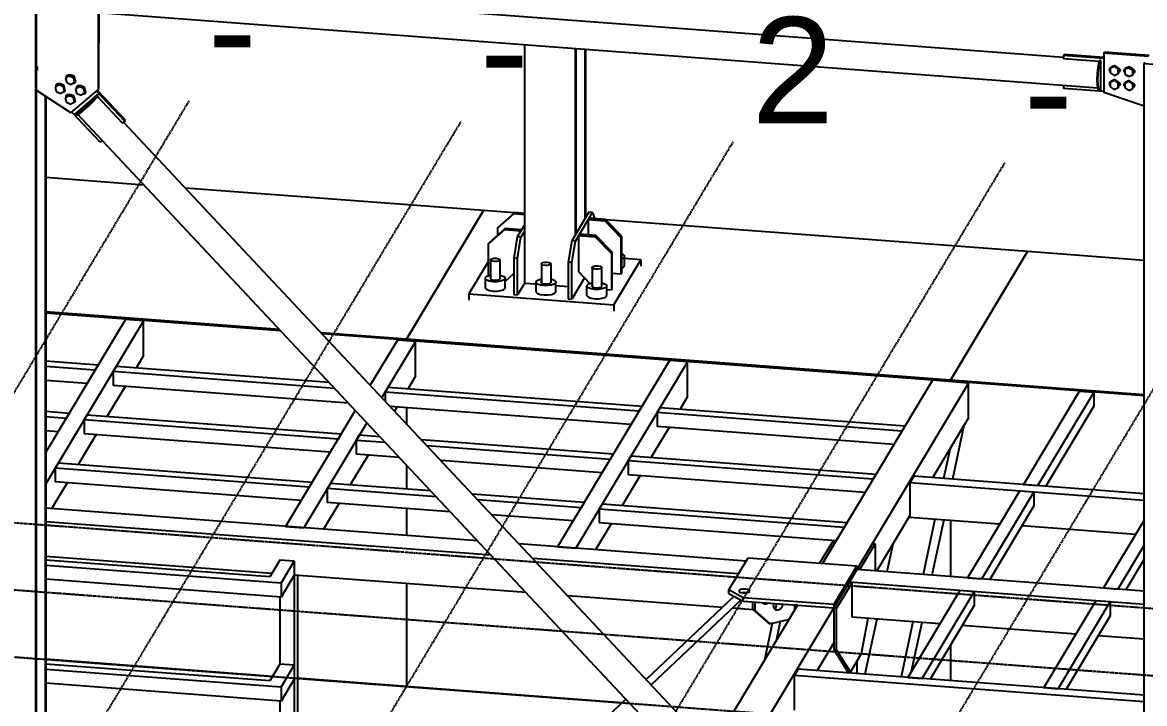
# Model space of a CAD drawing. Header units: millimetres. Extents: x -57554 to 16546, y 2142 to 98430.
# Drawn here: x -50483 to -47457, y 93711 to 95548 of the extents above; entities that cross this region are included whole.
import ezdxf

# ---------------------------------------------------------------- set-up
doc = ezdxf.new("R2010")
doc.units = ezdxf.units.MM
doc.linetypes.add('DXK_LINE_DOT3', pattern=[5.9187, 2.979, -0.9799, 0.9799, -0.9799])
doc.styles.add('Arial', font='ARIAL.TTF', dxfattribs={"height": 0.2})

msp = doc.modelspace()

# ---------------------------------------------------------------- linework, layer by layer
at = {"color": 2, "linetype": 'Continuous'}
for p, q in [((-50278.4, 95366.5), (-50277.5, 95669.1)), ((-50276.8, 95369.2), (-50275.8, 95671.9)), ((-50447.8, 95662.2), (-50447.8, 92548.2)), ((-50446.1, 95665.2), (-50446.1, 92551.2)), ((-47675.3, 95453.5), (-50163.8, 95640.9)), ((-47583.2, 95370.3), (-50265.5, 95572.3)), ((-49129.4, 95486.7), (-49129.4, 94844.1)), ((-48992.5, 95476.4), (-48992.5, 94974.1)), ((-48990.7, 95476.3), (-48990.7, 94977)), ((-48966.6, 95474.4), (-48966.6, 95017.2)), ((-48964.8, 95474.3), (-48964.8, 95020.2)), ((-47675.3, 95458.3), (-47673.6, 95461.1)), ((-47566.4, 95450.1), (-47675.3, 95458.3)), ((-47675.3, 95458.3), (-47675.3, 95449.5)), ((-47566.4, 95453), (-47673.6, 95461.1)), ((-47566.4, 95465), (-47564.7, 95467.8)), ((-47445.7, 95455.9), (-47566.4, 95465)), ((-47566.4, 95465), (-47566.4, 95358.4)), ((-47444.1, 95458.7), (-47564.7, 95467.8)), ((-50443.6, 95428.9), (-50446.1, 95429.1)), ((-50443.6, 95428.9), (-50446.1, 95424.8)), ((-50443.6, 95428.9), (-50443.6, 95421.4)), ((-47578.9, 95442.2), (-47675.3, 95449.5)), ((-47582.9, 95425.8), (-47584.9, 95409.5)), ((-47580, 95439.4), (-47582.9, 95425.8)), ((-47581.9, 95409.3), (-47580, 95425.6)), ((-47577.4, 95446), (-47580, 95439.4)), ((-47580, 95425.6), (-47577.1, 95439.2)), ((-47577.4, 95446), (-47574.5, 95445.8)), ((-47577.1, 95439.2), (-47574.5, 95445.8)), ((-47574.5, 95366.8), (-47574.5, 95445.8)), ((-47455.9, 95440), (-47457.7, 95437.1)), ((-47457.7, 95437.1), (-47320.7, 95426.7)), ((-47457.7, 92182.8), (-47457.7, 95437.1)), ((-50443.6, 95421.4), (-50446.1, 95417.3)), ((-47584.9, 95409.5), (-47585.6, 95393)), ((-47582.6, 95392.8), (-47581.9, 95409.3)), ((-50352.3, 95303.8), (-50446.1, 95364.8)), ((-50352.3, 95303.8), (-50278.4, 95366.5)), ((-50205.4, 95284.2), (-50280.7, 95364.5)), ((-50278.4, 95366.5), (-50276.8, 95369.2)), ((-47675.3, 95377.2), (-47675.3, 95369.5)), ((-47566.4, 95361.3), (-47675.3, 95369.5)), ((-47585.6, 95393), (-47584.9, 95378.7)), ((-47585.6, 95393), (-47582.6, 95392.8)), ((-47584.9, 95378.7), (-47582.9, 95368.9)), ((-47582.9, 95368.9), (-47580, 95365)), ((-47581.9, 95378.5), (-47582.6, 95392.8)), ((-47580, 95368.7), (-47581.9, 95378.5)), ((-47577.1, 95364.8), (-47580, 95368.7)), ((-47580, 95365), (-47577.1, 95364.8)), ((-47574.5, 95366.8), (-47577.1, 95364.8)), ((-50422, 95349.1), (-50422, 92591.4)), ((-50420.2, 95348), (-50420.2, 92594.3)), ((-50280.7, 95352.9), (-50340.2, 95302.5)), ((-50294.5, 95336.7), (-50306.3, 95325.1)), ((-50304.2, 95323), (-50292.5, 95334.5)), ((-50285, 95347.1), (-50294.5, 95336.7)), ((-50292.5, 95334.5), (-50283, 95344.9)), ((-50280.7, 95352.9), (-50285, 95347.1)), ((-50207, 95281.4), (-50283.1, 95362.5)), ((-50283, 95344.9), (-50278.7, 95350.7)), ((-50213.7, 95275.8), (-50281, 95347.6)), ((-50278.7, 95350.7), (-50280.7, 95352.9)), ((-47457.7, 95322.3), (-47566.4, 95358.4)), ((-50273.9, 95224.8), (-50350, 95305.9)), ((-50329.5, 95305.5), (-50337.4, 95300.4)), ((-50335.3, 95298.2), (-50327.4, 95303.3)), ((-50318.6, 95314.2), (-50329.5, 95305.5)), ((-50327.4, 95303.3), (-50316.5, 95312)), ((-50306.3, 95325.1), (-50318.6, 95314.2)), ((-50316.5, 95312), (-50318.6, 95314.2)), ((-50316.5, 95312), (-50304.2, 95323)), ((-50341, 95299.7), (-50340.2, 95302.5)), ((-50337.4, 95300.4), (-50341, 95299.7)), ((-50339, 95297.5), (-50341, 95299.7)), ((-50339, 95297.5), (-50335.3, 95298.2)), ((-47598.1, 92382.5), (-50333.8, 95299.2)), ((-50213.7, 95275.8), (-50207, 95281.4)), ((-47609.5, 92505.9), (-50210.2, 95278.8)), ((-50207, 95281.4), (-50205.4, 95284.2)), ((-50268.4, 95229.5), (-50273.9, 95224.8)), ((-50155.6, 95109.3), (-50420.2, 95129.2)), ((-49239.5, 95040.3), (-50043.4, 95100.8)), ((-49239.5, 95040.3), (-49447.4, 94693.8)), ((-49447.4, 94693.8), (-49239.5, 95040.3)), ((-49156.3, 95034), (-49239.5, 95040.3)), ((-49201.5, 94992.6), (-49157.5, 95031.3)), ((-49155.4, 95034.8), (-49199.4, 94996)), ((-49157.5, 95031.3), (-49155.4, 95034.8)), ((-49129.4, 95029.2), (-49157.5, 95031.3)), ((-49129.4, 95032.8), (-49155.4, 95034.8)), ((-48955.5, 95035.8), (-49001.8, 94958.5)), ((-48992, 94957.8), (-48945.7, 95035)), ((-48945.7, 95035), (-48955.5, 95035.8)), ((-48945.7, 95035), (-48939.9, 95018.6)), ((-49129.4, 95001.4), (-49148.5, 94969.5)), ((-48954.9, 95019.7), (-48957, 95016.2)), ((-48957, 95016.2), (-48957, 94974.8)), ((-48957, 95016.2), (-48912.9, 95012.9)), ((-48910.9, 95016.4), (-48954.9, 95019.7)), ((-48910.9, 95016.4), (-48912.9, 95012.9)), ((-48912.9, 95012.9), (-48868.9, 94967.5)), ((-48866.8, 94971), (-48910.9, 95016.4)), ((-47772.3, 94929.8), (-48910, 95015.5)), ((-49227.4, 94949.4), (-49183.4, 94988.2)), ((-49181.3, 94991.7), (-49225.3, 94952.9)), ((-49201.5, 94992.6), (-49199.4, 94996)), ((-49201.5, 94992.6), (-49201.5, 94973.9)), ((-49183.4, 94988.2), (-49181.3, 94991.7)), ((-49139.3, 94984.9), (-49183.4, 94988.2)), ((-49137.3, 94988.3), (-49181.3, 94991.7)), ((-49139.3, 94984.9), (-49137.3, 94988.3)), ((-49129.4, 94984.4), (-49138.8, 94968.8)), ((-48980.8, 94976.6), (-48982.8, 94973.1)), ((-48982.8, 94874.9), (-48982.8, 94973.1)), ((-48982.8, 94973.1), (-48938.8, 94969.8)), ((-48936.7, 94973.2), (-48980.8, 94976.6)), ((-48936.7, 94973.2), (-48938.8, 94969.8)), ((-48938.8, 94969.8), (-48894.8, 94924.4)), ((-48892.7, 94927.8), (-48936.7, 94973.2)), ((-48866.8, 94971), (-48868.9, 94967.5)), ((-48866.8, 94872.8), (-48866.8, 94971)), ((-49227.4, 94949.4), (-49225.3, 94952.9)), ((-49227.4, 94949.4), (-49227.4, 94864.1)), ((-49148.5, 94969.5), (-49157.9, 94911.9)), ((-49138.8, 94968.8), (-49148.5, 94969.5)), ((-49148.1, 94911.1), (-49138.8, 94968.8)), ((-49001.8, 94958.5), (-49011.2, 94900.8)), ((-48992, 94957.8), (-49001.8, 94958.5)), ((-49001.4, 94900.1), (-48992, 94957.8)), ((-48868.9, 94967.5), (-48868.9, 94869.3)), ((-49220.7, 94908.2), (-49217.6, 94910.4)), ((-49217.6, 94910.4), (-49212, 94911.7)), ((-49212, 94911.7), (-49205.3, 94911.8)), ((-49205.3, 94911.8), (-49199.3, 94910.7)), ((-49199.3, 94910.7), (-49195.6, 94908.7)), ((-49148.1, 94911.1), (-49157.9, 94911.9)), ((-49157.9, 94911.9), (-49157.9, 94813.7)), ((-49148.1, 94812.9), (-49148.1, 94911.1)), ((-48892.7, 94927.8), (-48894.8, 94924.4)), ((-48894.8, 94924.4), (-48894.8, 94826.2)), ((-48892.7, 94829.7), (-48892.7, 94927.8)), ((-48863.6, 94922), (-48866.8, 94923.2)), ((-48864, 94911.4), (-48866.8, 94910.4)), ((-48859.9, 94914.8), (-48864, 94911.4)), ((-48863.6, 94922), (-48859.7, 94918.5)), ((-48859.7, 94918.5), (-48859.9, 94914.8)), ((-48859.7, 94893.3), (-48859.7, 94918.5)), ((-48815.1, 94907.9), (-48859.7, 94911.3)), ((-47980.2, 94583.3), (-47772.3, 94929.8)), ((-47772.3, 94929.8), (-47980.2, 94583.3)), ((-47457.7, 94906.1), (-47772.3, 94929.8)), ((-49227.4, 94902.4), (-49279.1, 94816.1)), ((-49220.3, 94905.9), (-49220.7, 94908.2)), ((-49220.7, 94908.2), (-49220.7, 94855.9)), ((-49216.7, 94903.9), (-49220.3, 94905.9)), ((-49210.7, 94902.8), (-49216.7, 94903.9)), ((-49203.9, 94902.9), (-49210.7, 94902.8)), ((-49198.3, 94904.2), (-49203.9, 94902.9)), ((-49195.2, 94906.3), (-49198.3, 94904.2)), ((-49195.6, 94908.7), (-49195.2, 94906.3)), ((-49195.2, 94906.3), (-49195.2, 94855.9)), ((-49083.7, 94897.9), (-49080.7, 94900.1)), ((-49083.4, 94895.5), (-49083.7, 94897.9)), ((-49083.7, 94897.9), (-49083.7, 94845.6)), ((-49079.7, 94893.5), (-49083.4, 94895.5)), ((-49080.7, 94900.1), (-49075, 94901.4)), ((-49073.7, 94892.5), (-49079.7, 94893.5)), ((-49075, 94901.4), (-49068.3, 94901.5)), ((-49067, 94892.6), (-49073.7, 94892.5)), ((-49068.3, 94901.5), (-49062.3, 94900.4)), ((-49061.4, 94893.9), (-49067, 94892.6)), ((-49062.3, 94900.4), (-49058.7, 94898.4)), ((-49058.3, 94896), (-49061.4, 94893.9)), ((-49058.7, 94898.4), (-49058.3, 94896)), ((-49058.3, 94896), (-49058.3, 94845.6)), ((-49001.4, 94900.1), (-49011.2, 94900.8)), ((-49011.2, 94900.8), (-49011.2, 94802.6)), ((-49001.4, 94801.9), (-49001.4, 94900.1)), ((-48946.8, 94887.6), (-48943.7, 94889.7)), ((-48946.4, 94885.2), (-48946.8, 94887.6)), ((-48946.8, 94887.6), (-48946.8, 94835.3)), ((-48942.8, 94883.2), (-48946.4, 94885.2)), ((-48943.7, 94889.7), (-48938.1, 94891)), ((-48936.8, 94882.2), (-48942.8, 94883.2)), ((-48938.1, 94891), (-48931.4, 94891.2)), ((-48930.1, 94882.3), (-48936.8, 94882.2)), ((-48931.4, 94891.2), (-48925.4, 94890.1)), ((-48924.4, 94883.6), (-48930.1, 94882.3)), ((-48925.4, 94890.1), (-48921.7, 94888.1)), ((-48921.4, 94885.7), (-48924.4, 94883.6)), ((-48921.7, 94888.1), (-48921.4, 94885.7)), ((-48921.4, 94885.7), (-48921.4, 94835.3)), ((-48887.9, 94786.6), (-48815.1, 94907.9)), ((-48864, 94886.1), (-48866.8, 94885.2)), ((-48864, 94886.1), (-48859.9, 94889.6)), ((-48859.9, 94889.6), (-48859.7, 94893.3)), ((-48815.1, 94907.9), (-48815.1, 94890.6)), ((-49234.5, 94856), (-49234.4, 94859.7)), ((-49230.6, 94852.5), (-49234.5, 94856)), ((-49234.5, 94830.7), (-49234.5, 94856)), ((-49234.4, 94859.7), (-49230.2, 94863.1)), ((-49223.3, 94849.8), (-49230.6, 94852.5)), ((-49230.2, 94863.1), (-49222.7, 94865.7)), ((-49213.6, 94848.4), (-49223.3, 94849.8)), ((-49220.7, 94866), (-49222.7, 94865.7)), ((-49220.7, 94859.6), (-49221.7, 94858.8)), ((-49221.7, 94858.8), (-49221.7, 94856.8)), ((-49221.7, 94856.8), (-49219.7, 94855)), ((-49219.7, 94855), (-49215.9, 94853.6)), ((-49215.9, 94853.6), (-49210.9, 94852.9)), ((-49210.9, 94852.9), (-49205.4, 94852.8)), ((-49205.4, 94852.8), (-49200.3, 94853.6)), ((-49193.3, 94849.7), (-49203, 94848.3)), ((-49200.3, 94853.6), (-49196.4, 94854.9)), ((-49196.4, 94854.9), (-49194.3, 94856.7)), ((-49192.7, 94865.6), (-49195.2, 94866)), ((-49194.2, 94858.6), (-49195.2, 94859.6)), ((-49194.3, 94856.7), (-49194.2, 94858.6)), ((-49185.7, 94852.3), (-49193.3, 94849.7)), ((-49192.7, 94865.6), (-49185.3, 94862.9)), ((-49181.6, 94855.7), (-49185.7, 94852.3)), ((-49185.3, 94862.9), (-49181.4, 94859.5)), ((-49181.4, 94859.5), (-49181.6, 94855.7)), ((-49157.9, 94870.3), (-49181.4, 94849.6)), ((-49181.4, 94834.2), (-49181.4, 94859.5)), ((-49097.6, 94845.7), (-49097.4, 94849.4)), ((-49097.4, 94849.4), (-49093.3, 94852.8)), ((-49093.3, 94852.8), (-49085.7, 94855.4)), ((-49083.7, 94855.7), (-49085.7, 94855.4)), ((-49083.7, 94849.2), (-49084.7, 94848.4)), ((-49055.7, 94855.3), (-49058.3, 94855.7)), ((-49057.3, 94848.3), (-49058.3, 94849.2)), ((-49055.7, 94855.3), (-49048.4, 94852.6)), ((-49048.4, 94852.6), (-49044.5, 94849.2)), ((-49044.5, 94849.2), (-49044.6, 94845.4)), ((-49044.5, 94823.9), (-49044.5, 94849.2)), ((-48967.2, 94858.8), (-49001.4, 94801.9)), ((-48952.7, 94843.8), (-48982.8, 94874.9)), ((-48868.9, 94869.3), (-48892.7, 94871.1)), ((-48868.9, 94869.3), (-48866.8, 94872.8)), ((-49234.5, 94830.7), (-49230.6, 94827.3)), ((-49230.6, 94827.3), (-49223.3, 94824.6)), ((-49223.3, 94824.6), (-49213.6, 94823.1)), ((-49203, 94848.3), (-49213.6, 94848.4)), ((-49213.6, 94823.1), (-49203, 94823.1)), ((-49203, 94823.1), (-49193.3, 94824.5)), ((-49193.3, 94824.5), (-49185.7, 94827.1)), ((-49185.7, 94827.1), (-49181.6, 94830.5)), ((-49181.6, 94830.5), (-49181.4, 94834.2)), ((-49129.4, 94844.1), (-49148.1, 94812.9)), ((-49097.6, 94841.7), (-49129.4, 94844.1)), ((-49093.7, 94842.2), (-49097.6, 94845.7)), ((-49097.6, 94820.4), (-49097.6, 94845.7)), ((-49097.6, 94820.4), (-49093.7, 94817)), ((-49086.3, 94839.5), (-49093.7, 94842.2)), ((-49076.6, 94838.1), (-49086.3, 94839.5)), ((-49084.7, 94848.4), (-49084.8, 94846.5)), ((-49084.8, 94846.5), (-49082.8, 94844.7)), ((-49082.8, 94844.7), (-49079, 94843.3)), ((-49079, 94843.3), (-49073.9, 94842.6)), ((-49066.1, 94838), (-49076.6, 94838.1)), ((-49073.9, 94842.6), (-49068.5, 94842.5)), ((-49068.5, 94842.5), (-49063.4, 94843.2)), ((-49056.3, 94839.4), (-49066.1, 94838)), ((-49063.4, 94843.2), (-49059.5, 94844.6)), ((-49059.5, 94844.6), (-49057.3, 94846.4)), ((-49057.3, 94846.4), (-49057.3, 94848.3)), ((-49048.8, 94842), (-49056.3, 94839.4)), ((-49044.6, 94845.4), (-49048.8, 94842)), ((-49048.8, 94816.7), (-49044.6, 94820.2)), ((-49044.6, 94820.2), (-49044.5, 94823.9)), ((-49011.2, 94835.2), (-49044.5, 94837.7)), ((-48960.6, 94835.4), (-48960.5, 94839.1)), ((-48956.7, 94831.9), (-48960.6, 94835.4)), ((-48960.6, 94810.1), (-48960.6, 94835.4)), ((-48960.5, 94839.1), (-48956.3, 94842.5)), ((-48949.4, 94829.2), (-48956.7, 94831.9)), ((-48956.3, 94842.5), (-48948.8, 94845.1)), ((-48939.7, 94827.7), (-48949.4, 94829.2)), ((-48946.8, 94845.4), (-48948.8, 94845.1)), ((-48946.8, 94838.9), (-48947.8, 94838.1)), ((-48947.8, 94838.1), (-48947.8, 94836.2)), ((-48947.8, 94836.2), (-48945.8, 94834.4)), ((-48945.8, 94834.4), (-48942, 94833)), ((-48942, 94833), (-48937, 94832.2)), ((-48929.2, 94827.7), (-48939.7, 94827.7)), ((-48937, 94832.2), (-48931.5, 94832.2)), ((-48931.5, 94832.2), (-48926.5, 94832.9)), ((-48919.4, 94829.1), (-48929.2, 94827.7)), ((-48926.5, 94832.9), (-48922.5, 94834.3)), ((-48922.5, 94834.3), (-48920.4, 94836.1)), ((-48918.8, 94845), (-48921.4, 94845.4)), ((-48920.3, 94838), (-48921.4, 94838.9)), ((-48920.4, 94836.1), (-48920.3, 94838)), ((-48911.8, 94831.7), (-48919.4, 94829.1)), ((-48918.8, 94845), (-48911.4, 94842.3)), ((-48907.7, 94835.1), (-48911.8, 94831.7)), ((-48911.4, 94842.3), (-48907.5, 94838.8)), ((-48907.5, 94838.8), (-48907.7, 94835.1)), ((-48907.5, 94813.6), (-48907.5, 94838.8)), ((-48894.8, 94826.2), (-48907.5, 94827.1)), ((-48894.8, 94826.2), (-48892.7, 94829.7)), ((-49279.1, 94816.1), (-48887.9, 94786.6)), ((-49279.1, 94816.1), (-49279.1, 94798.8)), ((-49157.9, 94813.7), (-49148.1, 94812.9)), ((-49093.7, 94817), (-49086.3, 94814.3)), ((-49086.3, 94814.3), (-49076.6, 94812.8)), ((-49076.6, 94812.8), (-49066.1, 94812.8)), ((-49066.1, 94812.8), (-49056.3, 94814.1)), ((-49056.3, 94814.1), (-49048.8, 94816.7)), ((-49011.2, 94802.6), (-49001.4, 94801.9)), ((-48960.6, 94810.1), (-48956.7, 94806.6)), ((-48956.7, 94806.6), (-48949.4, 94804)), ((-48949.4, 94804), (-48939.7, 94802.5)), ((-48939.7, 94802.5), (-48929.2, 94802.4)), ((-48929.2, 94802.4), (-48919.4, 94803.8)), ((-48919.4, 94803.8), (-48911.8, 94806.4)), ((-48911.8, 94806.4), (-48907.7, 94809.9)), ((-48907.7, 94809.9), (-48907.5, 94813.6)), ((-49790.1, 94719.6), (-50420.2, 94767)), ((-49788.7, 94718.1), (-50420.2, 94765.6)), ((-49787.2, 94716.5), (-50420.2, 94764.2)), ((-48887.9, 94786.6), (-48887.9, 94769.3)), ((-50205.5, 94746.6), (-50420.2, 94388.8)), ((-50156.6, 94743), (-50420.2, 94303.6)), ((-50156.6, 94743), (-50205.5, 94746.6)), ((-50156.6, 94649.4), (-50156.6, 94743)), ((-49447.4, 94693.8), (-49677.8, 94711.1)), ((-49447.4, 94692.4), (-49676.4, 94709.6)), ((-49447.4, 94691), (-49675, 94708.1)), ((-49471.9, 94691.4), (-49545, 94569.5)), ((-49423, 94687.7), (-49513.8, 94536.3)), ((-49423, 94687.7), (-49471.9, 94691.4)), ((-49447.4, 94691), (-49447.4, 94693.8)), ((-49447.4, 94691), (-49447.4, 94693.8)), ((-47980.2, 94583.3), (-49447.4, 94693.8)), ((-49447.4, 94692.4), (-49447.4, 94689.6)), ((-49447.4, 94692.4), (-47980.2, 94581.9)), ((-49447.4, 94692.4), (-49447.4, 94689.6)), ((-49447.4, 94691), (-47980.2, 94580.5)), ((-49423, 94594.2), (-49423, 94687.7)), ((-50156.6, 94649.4), (-50176.7, 94615.9)), ((-50279.3, 94623.6), (-50420.2, 94634.2)), ((-50287.6, 94609.8), (-50420.2, 94619.7)), ((-50279.3, 94623.6), (-50287.6, 94609.8)), ((-50238.7, 94606.1), (-50230.4, 94619.9)), ((-49656.1, 94576.7), (-50230.4, 94619.9)), ((-48738.3, 94636.1), (-49039.8, 94133.7)), ((-48689.4, 94632.5), (-48990.9, 94130)), ((-48689.4, 94632.5), (-48738.3, 94636.1)), ((-48689.4, 94538.9), (-48689.4, 94632.5)), ((-50309.1, 94574), (-50420.2, 94582.3)), ((-49641.4, 94561.1), (-50238.7, 94606.1)), ((-50238.7, 94606.1), (-50238.7, 94568.7)), ((-49423, 94594.2), (-49443.1, 94560.6)), ((-48029.1, 94582.7), (-48325.2, 94089.2)), ((-47931.3, 94575.4), (-48029.1, 94582.7)), ((-47980.2, 94580.5), (-47980.2, 94583.3)), ((-47457.7, 94543.9), (-47980.2, 94583.3)), ((-47980.2, 94580.5), (-47980.2, 94583.3)), ((-47980.2, 94581.9), (-47980.2, 94579.1)), ((-47980.2, 94581.9), (-47980.2, 94579.1)), ((-47457.7, 94542.5), (-47980.2, 94581.9)), ((-47457.7, 94541.1), (-47980.2, 94580.5)), ((-50206.5, 94566.2), (-50254.7, 94485.9)), ((-49603.7, 94520.8), (-50238.7, 94568.7)), ((-49505.1, 94550.8), (-49496.8, 94564.7)), ((-48820.4, 94499.3), (-49505.1, 94550.8)), ((-49505.1, 94550.8), (-49505.1, 94527)), ((-49496.8, 94564.7), (-48812.1, 94513.1)), ((-47931.3, 94575.4), (-48563, 93522.5)), ((-47931.3, 94481.9), (-47931.3, 94575.4)), ((-47633, 94552.9), (-47783.7, 94301.7)), ((-47744.6, 94298.7), (-47593.9, 94550)), ((-47593.9, 94550), (-47633, 94552.9)), ((-47593.9, 94550), (-47593.9, 94512.6)), ((-48689.4, 94538.9), (-48709.5, 94505.4)), ((-50357.3, 94493.7), (-50420.2, 94498.4)), ((-50357.3, 94493.7), (-50365.6, 94479.8)), ((-50316.7, 94476.1), (-50308.4, 94490)), ((-50308.4, 94490), (-49623.7, 94438.4)), ((-49585.7, 94501.7), (-49773.4, 94188.9)), ((-48841.9, 94463.5), (-49491.4, 94512.4)), ((-49472.9, 94511), (-49479.6, 94499.8)), ((-49447.4, 94509.1), (-49447.4, 94465.5)), ((-49447.4, 94509.1), (-49447.4, 94465.5)), ((-48812.1, 94513.1), (-48820.4, 94499.3)), ((-48771.5, 94495.6), (-48763.2, 94509.4)), ((-48111.3, 94445.9), (-48771.5, 94495.6)), ((-48771.5, 94495.6), (-48771.5, 94458.2)), ((-48763.2, 94509.4), (-48102.9, 94459.7)), ((-47593.9, 94512.6), (-47723.1, 94297.1)), ((-50365.6, 94479.8), (-50420.2, 94483.9)), ((-49632, 94424.5), (-50316.7, 94476.1)), ((-50316.7, 94476.1), (-50316.7, 94438.7)), ((-49554.5, 94468.4), (-49724.5, 94185.2)), ((-48739.3, 94455.7), (-48787.5, 94375.4)), ((-48132.7, 94410.1), (-48771.5, 94458.2)), ((-48102.9, 94459.7), (-48111.3, 94445.9)), ((-47931.3, 94481.9), (-48028.4, 94320.1)), ((-47943.8, 94461.1), (-47981.2, 94398.6)), ((-47943.8, 94461.1), (-47974.9, 94316.1)), ((-50387.1, 94444), (-50420.2, 94446.5)), ((-50284.5, 94436.3), (-50332.7, 94356)), ((-49653.5, 94388.8), (-50316.7, 94438.7)), ((-49623.7, 94438.4), (-49632, 94424.5)), ((-49583.1, 94420.9), (-49574.8, 94434.7)), ((-49519, 94430.5), (-49574.8, 94434.7)), ((-49520.3, 94432), (-49521.1, 94430.7)), ((-49504.4, 94414.9), (-49583.1, 94420.9)), ((-49583.1, 94420.9), (-49583.1, 94383.5)), ((-48890.1, 94383.2), (-49406.7, 94422.1)), ((-48898.4, 94369.3), (-49392.1, 94406.5)), ((-47981.2, 94398.6), (-47998.6, 94317.8)), ((-49550.9, 94381), (-49599.1, 94300.7)), ((-49466.6, 94374.7), (-49583.1, 94383.5)), ((-48919.9, 94333.5), (-49354.3, 94366.2)), ((-48890.1, 94383.2), (-48898.4, 94369.3)), ((-48849.5, 94365.6), (-48841.2, 94379.5)), ((-48189.2, 94315.9), (-48849.5, 94365.6)), ((-48849.5, 94365.6), (-48849.5, 94328.2)), ((-48841.2, 94379.5), (-48180.9, 94329.8)), ((-50394.7, 94346.2), (-50386.3, 94360)), ((-49710, 94294.6), (-50394.7, 94346.2)), ((-50394.7, 94346.2), (-50394.7, 94308.8)), ((-50386.3, 94360), (-49701.6, 94308.5)), ((-49447.4, 94354.3), (-49447.4, 94289.3)), ((-49447.4, 94354.3), (-49447.4, 94289.3)), ((-50362.5, 94306.3), (-50404.4, 94236.4)), ((-49731.4, 94258.8), (-50394.7, 94308.8)), ((-49701.6, 94308.5), (-49710, 94294.6)), ((-49661.1, 94290.9), (-49652.7, 94304.8)), ((-49381.9, 94284.4), (-49652.7, 94304.8)), ((-48817.3, 94325.8), (-48865.4, 94245.5)), ((-48210.7, 94280.1), (-48849.5, 94328.2)), ((-48180.9, 94329.8), (-48189.2, 94315.9)), ((-48079.1, 94323.9), (-48089.5, 94306.6)), ((-47457.7, 94259), (-48089.5, 94306.6)), ((-48089.5, 94306.6), (-48089.5, 94213.1)), ((-47457.7, 94277.1), (-48079.1, 94323.9)), ((-49367.3, 94268.8), (-49661.1, 94290.9)), ((-49661.1, 94290.9), (-49661.1, 94253.5)), ((-48968, 94253.2), (-49269.6, 94275.9)), ((-47794.1, 94284.3), (-47934.5, 94050.4)), ((-47895.3, 94047.5), (-47755, 94281.4)), ((-47755, 94281.4), (-47794.1, 94284.3)), ((-47783.7, 94301.7), (-47744.6, 94298.7)), ((-47755, 94281.4), (-47755, 94244)), ((-49628.8, 94251.1), (-49670.8, 94181.2)), ((-49329.5, 94228.5), (-49661.1, 94253.5)), ((-48976.3, 94239.3), (-49255, 94260.3)), ((-48968, 94253.2), (-48976.3, 94239.3)), ((-48927.4, 94235.7), (-48919.1, 94249.5)), ((-48919.1, 94249.5), (-48258.9, 94199.8)), ((-47755, 94244), (-47873.9, 94045.8)), ((-49255.8, 94149.9), (-50420.2, 94237.6)), ((-49447.4, 94237.4), (-49447.4, 94164.4)), ((-49447.4, 94237.4), (-49447.4, 94164.4)), ((-48997.8, 94203.6), (-49217.3, 94220.1)), ((-48267.2, 94185.9), (-48927.4, 94235.7)), ((-48927.4, 94235.7), (-48927.4, 94198.3)), ((-48089.5, 94218.2), (-48179.1, 94068.8)), ((-49219.2, 94110.9), (-50420.2, 94201.4)), ((-49773.4, 94188.9), (-49724.5, 94185.2)), ((-48895.2, 94195.8), (-48937.2, 94125.9)), ((-48288.7, 94150.2), (-48927.4, 94198.3)), ((-48258.9, 94199.8), (-48267.2, 94185.9)), ((-47847.8, 94194.9), (-48089.5, 94213.1)), ((-48022.1, 94208), (-48054, 94059.4)), ((-47998.4, 94206.2), (-48030.3, 94057.6)), ((-47980.2, 94204.8), (-47980.2, 94053.9)), ((-47980.2, 94204.8), (-47980.2, 94053.9)), ((-47481, 94167.2), (-47787.2, 94190.3)), ((-47457.7, 94206.1), (-47567.6, 94022.8)), ((-48531.6, 94095.4), (-49143.5, 94141.5)), ((-49039.8, 94133.7), (-48990.9, 94130)), ((-48296.8, 94150.1), (-48333.1, 94089.8)), ((-48289, 94149.6), (-48325.2, 94089.2)), ((-48296.8, 94150.1), (-48289, 94149.6)), ((-48191.2, 94142.2), (-48232.8, 94072.9)), ((-48225, 94072.3), (-48183.4, 94141.6)), ((-48183.4, 94141.6), (-48191.2, 94142.2)), ((-48183.4, 94141.6), (-48183.4, 94069.2)), ((-48135.9, 94140.9), (-48151.8, 94066.8)), ((-47457.7, 94138), (-47528.5, 94019.8)), ((-49810.7, 94062), (-50420.2, 94107.9)), ((-49816.3, 94052.7), (-50420.2, 94098.2)), ((-49789.3, 94097.8), (-49816.3, 94052.7)), ((-49750.1, 94094.8), (-49789.3, 94097.8)), ((-49785.5, 94035.9), (-49750.1, 94094.8)), ((-49750.1, 94094.8), (-49750.1, 94057.4)), ((-48552.4, 94060.7), (-49107, 94102.5)), ((-48578.2, 94017.7), (-48526.2, 94104.3)), ((-48526.2, 94104.3), (-48232.8, 94082.2)), ((-47457.7, 94100.6), (-47507.1, 94018.2)), ((-49785.5, 94035.9), (-50420.2, 94083.7)), ((-48232.8, 94082.2), (-48295.2, 93978.3)), ((-48295.2, 93968.9), (-48232.8, 94072.9)), ((-48232.8, 94072.9), (-48253.6, 94038.2)), ((-48232.8, 94082.2), (-48232.8, 94072.9)), ((-47457.7, 94014.5), (-48232.8, 94072.9)), ((-48225, 94072.3), (-48232.8, 94072.9)), ((-49785.5, 93998.5), (-50420.2, 94046.3)), ((-49750.1, 94057.4), (-49785.5, 93998.5)), ((-49785.5, 94035.9), (-49785.5, 93998.5)), ((-49124.9, 94010.3), (-49750.1, 94057.4)), ((-49750.1, 94057.4), (-49750.1, 93309.3)), ((-49741.8, 94056.8), (-49741.8, 93323.2)), ((-49447.4, 94034.6), (-49447.4, 93757.2)), ((-49447.4, 94034.6), (-49447.4, 93757.2)), ((-48253.6, 94038.2), (-48295.2, 93968.9)), ((-48245.8, 94037.6), (-48287.3, 93968.3)), ((-47457.7, 93978.3), (-48253.6, 94038.2)), ((-48253.6, 94038.2), (-48245.8, 94037.6)), ((-48245.8, 93944.1), (-48245.8, 94037.6)), ((-47934.5, 94050.4), (-47895.3, 94047.5)), ((-48595.2, 93970.4), (-49012.6, 94001.9)), ((-48539.7, 93996.7), (-48578.2, 94017.7)), ((-48578.2, 94008.3), (-48578.2, 94017.7)), ((-48578.2, 94008.3), (-48539.7, 93987.3)), ((-48547.6, 94018.5), (-48551.1, 94016)), ((-48551.1, 94016), (-48550.7, 94013.3)), ((-48550.7, 94013.3), (-48546.5, 94011)), ((-48541.1, 94020), (-48547.6, 94018.5)), ((-48546.5, 94011), (-48539.6, 94009.7)), ((-48542.6, 94010.3), (-48541.1, 94010.6)), ((-48533.3, 94020.1), (-48541.1, 94020)), ((-48541.1, 94010.6), (-48533.3, 94010.8)), ((-48539.6, 94009.7), (-48531.8, 94009.9)), ((-48526.4, 94018.9), (-48533.3, 94020.1)), ((-48533.3, 94010.8), (-48530.3, 94010.2)), ((-48531.8, 94009.9), (-48525.3, 94011.4)), ((-48522.2, 94016.6), (-48526.4, 94018.9)), ((-48525.3, 94011.4), (-48521.8, 94013.8)), ((-48521.8, 94013.8), (-48522.2, 94016.6)), ((-47955.2, 94015.8), (-48095.6, 93781.8)), ((-48056.5, 93778.9), (-47916.1, 94012.8)), ((-47916.1, 94012.8), (-47955.2, 94015.8)), ((-47916.1, 94012.8), (-47916.1, 93975.4)), ((-47567.6, 94022.8), (-47528.5, 94019.8)), ((-49789.3, 93998.8), (-49789.3, 93817.2)), ((-48563.6, 94000.4), (-48800.6, 93775.8)), ((-48545.4, 93990.4), (-48787.1, 93761.4)), ((-48393, 93976.3), (-48625.3, 93589)), ((-48295.2, 93978.3), (-48539.7, 93996.7)), ((-48539.7, 93987.3), (-48539.7, 93996.7)), ((-48539.7, 93987.3), (-48295.2, 93968.9)), ((-48513.8, 93985.4), (-48513.8, 93966)), ((-48508.3, 93985), (-48508.3, 93963)), ((-48487.3, 93983.4), (-48487.3, 93981.9)), ((-48481.9, 93978.9), (-48487.3, 93981.9)), ((-48475.1, 93982.5), (-48481.9, 93978.9)), ((-48481.9, 93978.9), (-48473.5, 93980.8)), ((-48471, 93982.2), (-48473.5, 93980.8)), ((-48456.5, 93981.1), (-48458, 93974.6)), ((-48458, 93974.6), (-48456.3, 93968)), ((-48449.5, 93980.5), (-48452.5, 93966.5)), ((-48439.1, 93966.8), (-48434.5, 93973)), ((-48433.1, 93979.3), (-48434.5, 93973)), ((-48393, 93976.3), (-48400.8, 93976.9)), ((-48400.8, 93976.9), (-48400.8, 93963.2)), ((-48295.2, 93978.3), (-48295.2, 93968.9)), ((-47916.1, 93975.4), (-48035, 93777.3)), ((-47588.4, 93988.1), (-47728.8, 93754.2)), ((-47689.7, 93751.3), (-47549.3, 93985.2)), ((-47549.3, 93985.2), (-47588.4, 93988.1)), ((-47549.3, 93985.2), (-47549.3, 93947.8)), ((-48511.7, 93964.1), (-48568.6, 93968.4)), ((-48513.8, 93966), (-48508.3, 93963)), ((-48513.8, 93966), (-48471.8, 93928.9)), ((-48508.3, 93963), (-48466.4, 93925.9)), ((-48456.3, 93968), (-48451.7, 93963.9)), ((-48454.9, 93966.7), (-48450.8, 93966.4)), ((-48451.7, 93963.9), (-48445.4, 93963.5)), ((-48450.8, 93966.4), (-48450.4, 93966.7)), ((-48445.4, 93963.5), (-48439.1, 93966.8)), ((-48287.3, 93968.3), (-48295.2, 93968.9)), ((-48295.2, 93968.9), (-48295.2, 93856.7)), ((-48287.3, 93856.1), (-48287.3, 93968.3)), ((-48008.9, 93926.3), (-48245.8, 93944.1)), ((-48203.2, 93940.9), (-48220.8, 93845.4)), ((-47549.3, 93947.8), (-47668.2, 93749.7)), ((-48460.8, 93927.2), (-48481.9, 93828.1)), ((-48471.8, 93928.9), (-48466.4, 93925.9)), ((-48444, 93931.1), (-48466.4, 93925.9)), ((-48439.5, 93932.1), (-48450.5, 93880.5)), ((-48416.3, 93937.4), (-48443.4, 93931.2)), ((-48179.1, 93939.1), (-48211, 93790.5)), ((-48081.3, 93931.7), (-48113.2, 93783.2)), ((-48057.6, 93930), (-48085.9, 93798)), ((-47642.1, 93898.7), (-47948.3, 93921.7)), ((-47457.7, 93884.8), (-47581.5, 93894.1)), ((-48295.2, 93875.4), (-48340.2, 93800.3)), ((-48287.3, 93856.1), (-48295.2, 93856.7)), ((-48295.2, 93856.7), (-48257.7, 93797.5)), ((-48249.9, 93796.9), (-48287.3, 93856.1)), ((-47980.2, 93868.6), (-47980.2, 93773.2)), ((-47980.2, 93868.6), (-47980.2, 93773.2)), ((-49808.9, 93784.4), (-50420.2, 93830.5)), ((-48220.8, 93845.4), (-48249.9, 93796.9)), ((-48232.8, 93825.5), (-48232.8, 93792.2)), ((-49816.3, 93772.2), (-50420.2, 93817.7)), ((-49785.5, 93755.4), (-50420.2, 93803.2)), ((-49789.3, 93817.2), (-49816.3, 93772.2)), ((-49750.1, 93814.3), (-49789.3, 93817.2)), ((-49785.5, 93755.4), (-49750.1, 93814.3)), ((-49750.1, 93814.3), (-49750.1, 93776.9)), ((-48391, 93804.1), (-48401.4, 93786.8)), ((-47457.7, 93733.8), (-48391, 93804.1)), ((-48249.9, 93796.9), (-48257.7, 93797.5)), ((-48253.6, 93797.2), (-48253.6, 93793.7)), ((-49785.5, 93718), (-50420.2, 93765.8)), ((-49750.1, 93776.9), (-49785.5, 93718)), ((-49447.4, 93757.2), (-49741.8, 93779.4)), ((-47457.7, 93715.7), (-48401.4, 93786.8)), ((-48401.4, 93786.8), (-48401.4, 93693.2)), ((-48095.6, 93781.8), (-48056.5, 93778.9)), ((-49785.5, 93755.4), (-49785.5, 93718)), ((-48866.4, 93713.5), (-49447.4, 93757.2)), ((-47728.8, 93754.2), (-47689.7, 93751.3)), ((-49789.3, 93718.2), (-49789.3, 93536.7)), ((-48855.8, 93723.5), (-49530.6, 93084))]:
    msp.add_line(p, q, dxfattribs=at)
at = {"color": 6, "linetype": 'Continuous'}
for p, q in [((-47550.7, 95422.8), (-47549.2, 95424.8)), ((-47538.7, 95428.4), (-47549.5, 95423.3)), ((-47549.5, 95423.3), (-47547.8, 95426)), ((-47549.2, 95424.8), (-47548.2, 95425.4)), ((-47537, 95431.2), (-47547.8, 95426)), ((-47538.7, 95428.4), (-47537, 95431.2)), ((-47538.7, 95428.4), (-47527.9, 95421.6)), ((-47526.3, 95424.4), (-47537, 95431.2)), ((-47527.9, 95421.6), (-47526.3, 95424.4)), ((-47526.3, 95412.5), (-47526.3, 95424.4)), ((-47526.3, 95424), (-47524.9, 95423)), ((-47499.6, 95425.5), (-47510.3, 95420.3)), ((-47497.9, 95428.2), (-47508.7, 95423.1)), ((-47499.6, 95425.5), (-47497.9, 95428.2)), ((-47499.6, 95425.5), (-47488.8, 95418.7)), ((-47487.2, 95421.5), (-47497.9, 95428.2)), ((-50366, 95396.2), (-50357, 95403.8)), ((-50366, 95396.2), (-50364.3, 95399)), ((-50363, 95384.4), (-50366, 95396.2)), ((-50355.4, 95406.5), (-50364.3, 95399)), ((-50364.3, 95400.8), (-50363.7, 95403.3)), ((-50364, 95399.2), (-50364.3, 95400.8)), ((-50363.7, 95403.3), (-50362.2, 95405.3)), ((-50362.2, 95405.3), (-50360, 95406.5)), ((-50360, 95406.5), (-50357.3, 95406.8)), ((-50357.3, 95406.8), (-50355.7, 95406.3)), ((-50357, 95403.8), (-50355.4, 95406.5)), ((-50357, 95403.8), (-50345.1, 95399.6)), ((-50343.4, 95402.4), (-50355.4, 95406.5)), ((-50345.1, 95399.6), (-50343.4, 95402.4)), ((-50342.1, 95387.8), (-50345.1, 95399.6)), ((-50340.4, 95390.6), (-50343.4, 95402.4)), ((-47551.2, 95420.4), (-47550.7, 95422.8)), ((-47550.7, 95417.8), (-47551.2, 95420.4)), ((-47549.5, 95416), (-47550.7, 95417.8)), ((-47549.5, 95423.3), (-47549.5, 95411.4)), ((-47549.5, 95411.4), (-47538.7, 95404.6)), ((-47537, 95393.8), (-47547.8, 95388.6)), ((-47538.7, 95404.6), (-47527.9, 95409.8)), ((-47538.7, 95391), (-47537, 95393.8)), ((-47526.3, 95387), (-47537, 95393.8)), ((-47527.9, 95409.8), (-47527.9, 95421.6)), ((-47527.9, 95409.8), (-47526.3, 95412.5)), ((-47524.9, 95413.7), (-47526.3, 95412.9)), ((-47524.9, 95423), (-47523.4, 95420.8)), ((-47523.4, 95415.8), (-47524.9, 95413.7)), ((-47523.4, 95420.8), (-47522.9, 95418.2)), ((-47522.9, 95418.2), (-47523.4, 95415.8)), ((-47512.1, 95417.4), (-47511.6, 95419.9)), ((-47511.6, 95414.9), (-47512.1, 95417.4)), ((-47511.6, 95419.9), (-47510.1, 95421.9)), ((-47510.3, 95413), (-47511.6, 95414.9)), ((-47510.3, 95420.3), (-47508.7, 95423.1)), ((-47510.3, 95420.3), (-47510.3, 95408.4)), ((-47510.3, 95408.4), (-47499.6, 95401.7)), ((-47510.1, 95421.9), (-47509, 95422.5)), ((-47499.6, 95401.7), (-47488.8, 95406.8)), ((-47488.8, 95418.7), (-47487.2, 95421.5)), ((-47488.8, 95406.8), (-47488.8, 95418.7)), ((-47488.8, 95406.8), (-47487.2, 95409.6)), ((-47487.2, 95409.6), (-47487.2, 95421.5)), ((-47487.2, 95421.1), (-47485.7, 95420.1)), ((-47485.7, 95410.8), (-47487.2, 95410)), ((-47485.7, 95420.1), (-47484.3, 95417.8)), ((-47484.3, 95412.8), (-47485.7, 95410.8)), ((-47484.3, 95417.8), (-47483.7, 95415.3)), ((-47483.7, 95415.3), (-47484.3, 95412.8)), ((-50394.1, 95372.3), (-50385.2, 95379.9)), ((-50394.1, 95372.3), (-50392.5, 95375.1)), ((-50391.1, 95360.6), (-50394.1, 95372.3)), ((-50383.5, 95382.7), (-50392.5, 95375.1)), ((-50392.5, 95377), (-50391.9, 95379.5)), ((-50392.1, 95375.4), (-50392.5, 95377)), ((-50391.9, 95379.5), (-50390.4, 95381.4)), ((-50390.4, 95381.4), (-50388.1, 95382.6)), ((-50388.1, 95382.6), (-50385.5, 95382.9)), ((-50385.5, 95382.9), (-50383.8, 95382.4)), ((-50385.2, 95379.9), (-50383.5, 95382.7)), ((-50385.2, 95379.9), (-50373.2, 95375.7)), ((-50371.6, 95378.5), (-50383.5, 95382.7)), ((-50379.2, 95356.4), (-50370.2, 95364)), ((-50373.2, 95375.7), (-50371.6, 95378.5)), ((-50370.2, 95364), (-50373.2, 95375.7)), ((-50368.6, 95366.8), (-50371.6, 95378.5)), ((-50370.2, 95364), (-50368.6, 95366.8)), ((-50368.6, 95364.9), (-50369.1, 95362.4)), ((-50368.8, 95366.3), (-50368.6, 95364.9)), ((-50363, 95384.4), (-50351, 95380.3)), ((-50351, 95380.3), (-50342.1, 95387.8)), ((-50347.4, 95382.8), (-50347.8, 95383)), ((-50344.8, 95383.1), (-50347.4, 95382.8)), ((-50342.5, 95384.3), (-50344.8, 95383.1)), ((-50341, 95386.3), (-50342.5, 95384.3)), ((-50342.1, 95387.8), (-50340.4, 95390.6)), ((-50340.4, 95388.7), (-50341, 95386.3)), ((-50340.7, 95390.2), (-50340.4, 95388.7)), ((-50338.8, 95367.2), (-50329.9, 95374.8)), ((-50338.8, 95367.2), (-50337.1, 95370)), ((-50335.8, 95355.5), (-50338.8, 95367.2)), ((-50328.2, 95377.6), (-50337.1, 95370)), ((-50337.1, 95371.9), (-50336.6, 95374.3)), ((-50336.8, 95370.3), (-50337.1, 95371.9)), ((-50336.6, 95374.3), (-50335, 95376.3)), ((-50335, 95376.3), (-50332.8, 95377.5)), ((-50332.8, 95377.5), (-50330.2, 95377.8)), ((-50330.2, 95377.8), (-50328.5, 95377.3)), ((-50329.9, 95374.8), (-50328.2, 95377.6)), ((-50329.9, 95374.8), (-50317.9, 95370.6)), ((-50316.2, 95373.4), (-50328.2, 95377.6)), ((-50317.9, 95370.6), (-50316.2, 95373.4)), ((-50314.9, 95358.9), (-50317.9, 95370.6)), ((-50313.2, 95361.6), (-50316.2, 95373.4)), ((-47551.2, 95383), (-47550.7, 95385.4)), ((-47550.7, 95380.4), (-47551.2, 95383)), ((-47550.7, 95385.4), (-47549.2, 95387.4)), ((-47549.5, 95378.5), (-47550.7, 95380.4)), ((-47538.7, 95391), (-47549.5, 95385.9)), ((-47549.5, 95385.9), (-47547.8, 95388.6)), ((-47549.5, 95385.9), (-47549.5, 95374)), ((-47549.5, 95374), (-47538.7, 95367.2)), ((-47549.2, 95387.4), (-47548.2, 95388)), ((-47538.7, 95391), (-47527.9, 95384.2)), ((-47538.7, 95367.2), (-47527.9, 95372.4)), ((-47527.9, 95384.2), (-47526.3, 95387)), ((-47527.9, 95372.4), (-47527.9, 95384.2)), ((-47527.9, 95372.4), (-47526.3, 95375.1)), ((-47526.3, 95375.1), (-47526.3, 95387)), ((-47526.3, 95386.6), (-47524.9, 95385.6)), ((-47524.9, 95376.3), (-47526.3, 95375.5)), ((-47524.9, 95385.6), (-47523.4, 95383.4)), ((-47523.4, 95378.4), (-47524.9, 95376.3)), ((-47523.4, 95383.4), (-47522.9, 95380.8)), ((-47522.9, 95380.8), (-47523.4, 95378.4)), ((-47512.1, 95380), (-47511.6, 95382.5)), ((-47511.6, 95377.5), (-47512.1, 95380)), ((-47511.6, 95382.5), (-47510.1, 95384.5)), ((-47510.3, 95375.6), (-47511.6, 95377.5)), ((-47499.6, 95388), (-47510.3, 95382.9)), ((-47510.3, 95382.9), (-47508.7, 95385.7)), ((-47510.3, 95382.9), (-47510.3, 95371)), ((-47510.3, 95371), (-47499.6, 95364.3)), ((-47510.1, 95384.5), (-47509, 95385.1)), ((-47497.9, 95390.8), (-47508.7, 95385.7)), ((-47499.6, 95388), (-47497.9, 95390.8)), ((-47499.6, 95388), (-47488.8, 95381.3)), ((-47499.6, 95364.3), (-47488.8, 95369.4)), ((-47487.2, 95384.1), (-47497.9, 95390.8)), ((-47488.8, 95381.3), (-47487.2, 95384.1)), ((-47488.8, 95369.4), (-47488.8, 95381.3)), ((-47488.8, 95369.4), (-47487.2, 95372.2)), ((-47487.2, 95372.2), (-47487.2, 95384.1)), ((-47487.2, 95383.7), (-47485.7, 95382.7)), ((-47485.7, 95373.4), (-47487.2, 95372.6)), ((-47485.7, 95382.7), (-47484.3, 95380.4)), ((-47484.3, 95375.4), (-47485.7, 95373.4)), ((-47484.3, 95380.4), (-47483.7, 95377.9)), ((-47483.7, 95377.9), (-47484.3, 95375.4)), ((-50391.1, 95360.6), (-50379.2, 95356.4)), ((-50375.5, 95359), (-50376, 95359.1)), ((-50372.9, 95359.2), (-50375.5, 95359)), ((-50370.7, 95360.4), (-50372.9, 95359.2)), ((-50369.1, 95362.4), (-50370.7, 95360.4)), ((-50366.9, 95343.4), (-50358, 95350.9)), ((-50366.9, 95343.4), (-50365.3, 95346.1)), ((-50363.9, 95331.6), (-50366.9, 95343.4)), ((-50356.3, 95353.7), (-50365.3, 95346.1)), ((-50365.3, 95348), (-50364.7, 95350.5)), ((-50365, 95346.4), (-50365.3, 95348)), ((-50364.7, 95350.5), (-50363.2, 95352.5)), ((-50363.2, 95352.5), (-50360.9, 95353.7)), ((-50360.9, 95353.7), (-50358.3, 95353.9)), ((-50358.3, 95353.9), (-50356.6, 95353.5)), ((-50358, 95350.9), (-50356.3, 95353.7)), ((-50358, 95350.9), (-50346.1, 95346.8)), ((-50344.4, 95349.5), (-50356.3, 95353.7)), ((-50352, 95327.4), (-50343.1, 95335)), ((-50346.1, 95346.8), (-50344.4, 95349.5)), ((-50343.1, 95335), (-50346.1, 95346.8)), ((-50341.4, 95337.8), (-50344.4, 95349.5)), ((-50342, 95333.5), (-50343.5, 95331.5)), ((-50343.1, 95335), (-50341.4, 95337.8)), ((-50341.4, 95335.9), (-50342, 95333.5)), ((-50341.7, 95337.3), (-50341.4, 95335.9)), ((-50335.8, 95355.5), (-50323.9, 95351.3)), ((-50323.9, 95351.3), (-50314.9, 95358.9)), ((-50320.2, 95353.9), (-50320.7, 95354)), ((-50317.6, 95354.1), (-50320.2, 95353.9)), ((-50315.3, 95355.3), (-50317.6, 95354.1)), ((-50313.8, 95357.3), (-50315.3, 95355.3)), ((-50314.9, 95358.9), (-50313.2, 95361.6)), ((-50313.2, 95359.8), (-50313.8, 95357.3)), ((-50313.5, 95361.2), (-50313.2, 95359.8)), ((-50363.9, 95331.6), (-50352, 95327.4)), ((-50348.4, 95330), (-50348.8, 95330.1)), ((-50345.7, 95330.3), (-50348.4, 95330)), ((-50343.5, 95331.5), (-50345.7, 95330.3))]:
    msp.add_line(p, q, dxfattribs=at)
at = {"color": 1, "linetype": 'DXK_LINE_DOT3'}
for p, q in [((-53043.1, 90320), (-50033.7, 95336.1)), ((-52309.5, 90264.8), (-49300.1, 95280.9)), ((-51575.9, 90209.5), (-48566.5, 95225.6)), ((-50842.3, 90154.3), (-47832.9, 95170.4)), ((-50108.7, 90099), (-47099.3, 95115.1)), ((-55607, 94583.3), (-34068.7, 92961.3)), ((-55711, 94410), (-34172.7, 92788)), ((-55814.9, 94236.7), (-34276.6, 92614.8))]:
    msp.add_line(p, q, dxfattribs=at)

# ---------------------------------------------------------------- texts
at = {"color": 5, "linetype": 'Continuous', "style": 'Arial'}
for s, p in [('2', (-48516.5, 95275.6)), ('-', (-49983.7, 95386.1)), ('-', (-49250.1, 95330.9)), ('-', (-47782.9, 95220.4))]:
    msp.add_text(s, height=286.5, dxfattribs=at).set_placement(p)

doc.saveas('drawing.dxf')
